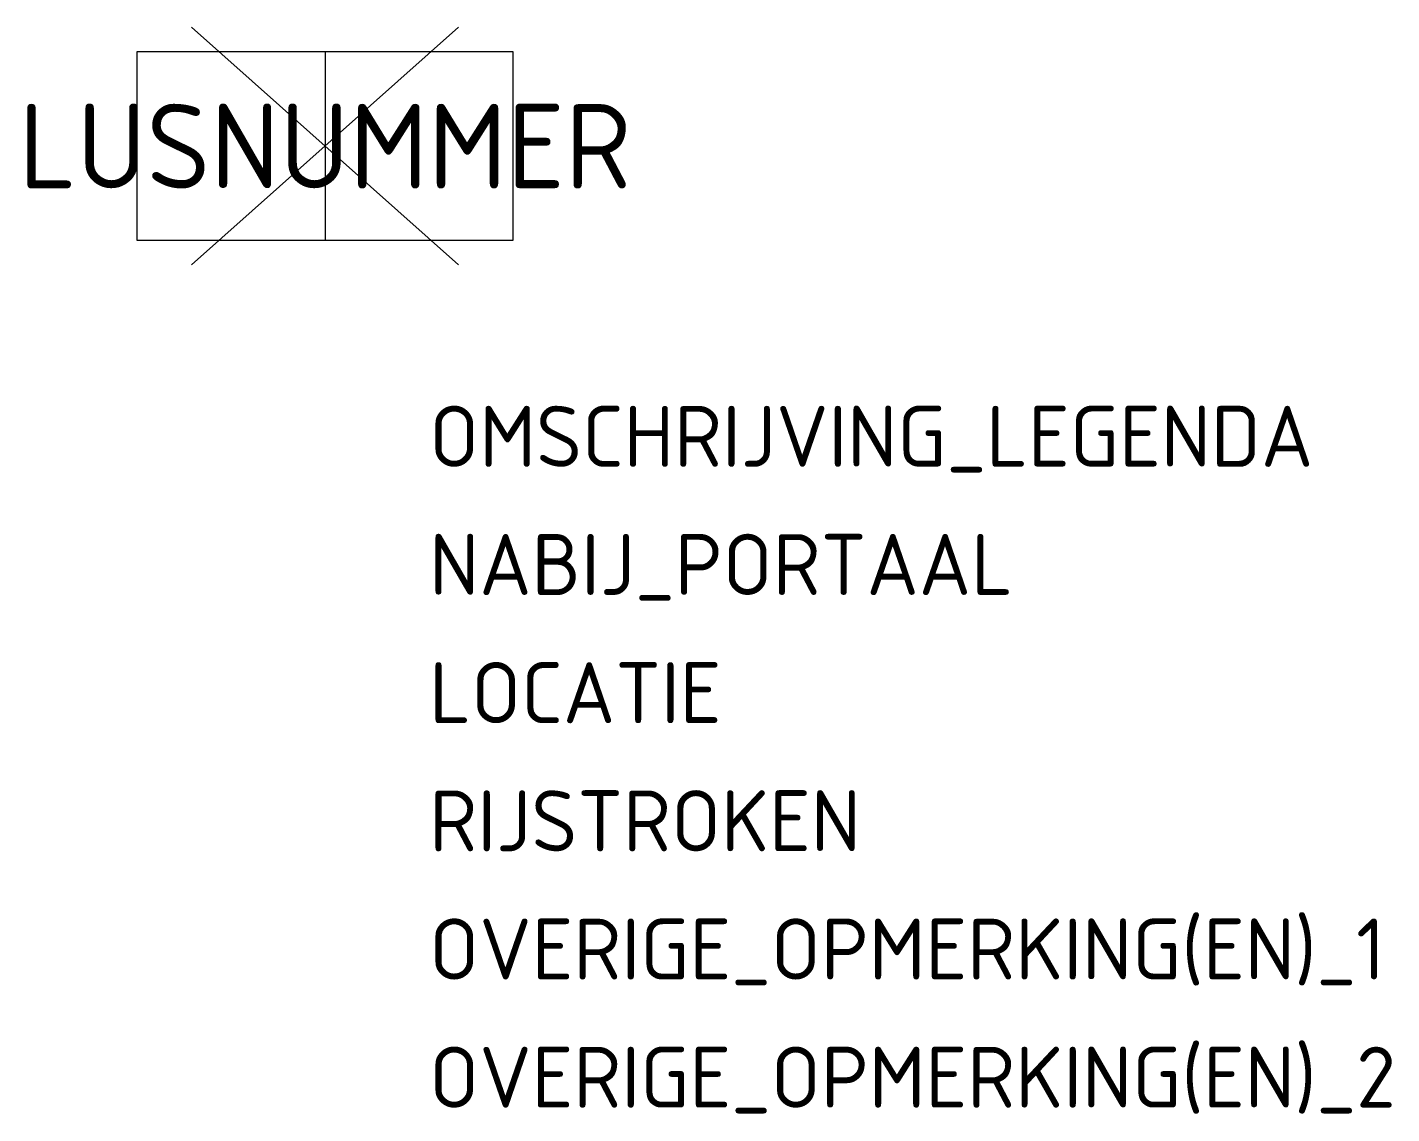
# Model space of a CAD drawing. Extents: x -8.8 to 31.5, y -25.8 to 6.3.
import ezdxf
from ezdxf.enums import TextEntityAlignment as Align

# ---------------------------------------------------------------- set-up
doc = ezdxf.new("R2010")
doc.units = 0
doc.styles.add('NLCS-ISO', font='NLCS-ISO.ttf')

msp = doc.modelspace()

# ---------------------------------------------------------------- linework, layer by layer
for p, q in [((-3.942, -0.727), (3.942, 6.283)), ((-3.942, 6.283), (3.942, -0.727)), ((0, 5.556), (0, 0))]:
    msp.add_line(p, q)
at = {"flags": 128}
msp.add_lwpolyline([(-5.556, 5.556), (-5.556, 0), (5.556, 0), (5.556, 5.556)], close=True, dxfattribs=at)

# ---------------------------------------------------------------- texts
at = {"style": 'NLCS-ISO'}
msp.add_attdef('LUSNUMMER', text='NR', height=2.5, dxfattribs=at).set_placement((0, 2.778), align=Align.MIDDLE)
at = {"style": 'NLCS-ISO', "flags": 1}
for tag, p, s in [('OMSCHRIJVING_LEGENDA', (3.075, -6.692), 'Detectielus'), ('NABIJ_PORTAAL', (3.075, -10.476), ''), ('LOCATIE', (3.075, -14.261), ''), ('RIJSTROKEN', (3.075, -18.045), ''), ('OVERIGE_OPMERKING(EN)_1', (3.075, -21.83), ''), ('OVERIGE_OPMERKING(EN)_2', (3.075, -25.614), '')]:
    msp.add_attdef(tag, p, s, height=1.8, dxfattribs=at)

doc.saveas('drawing.dxf')
